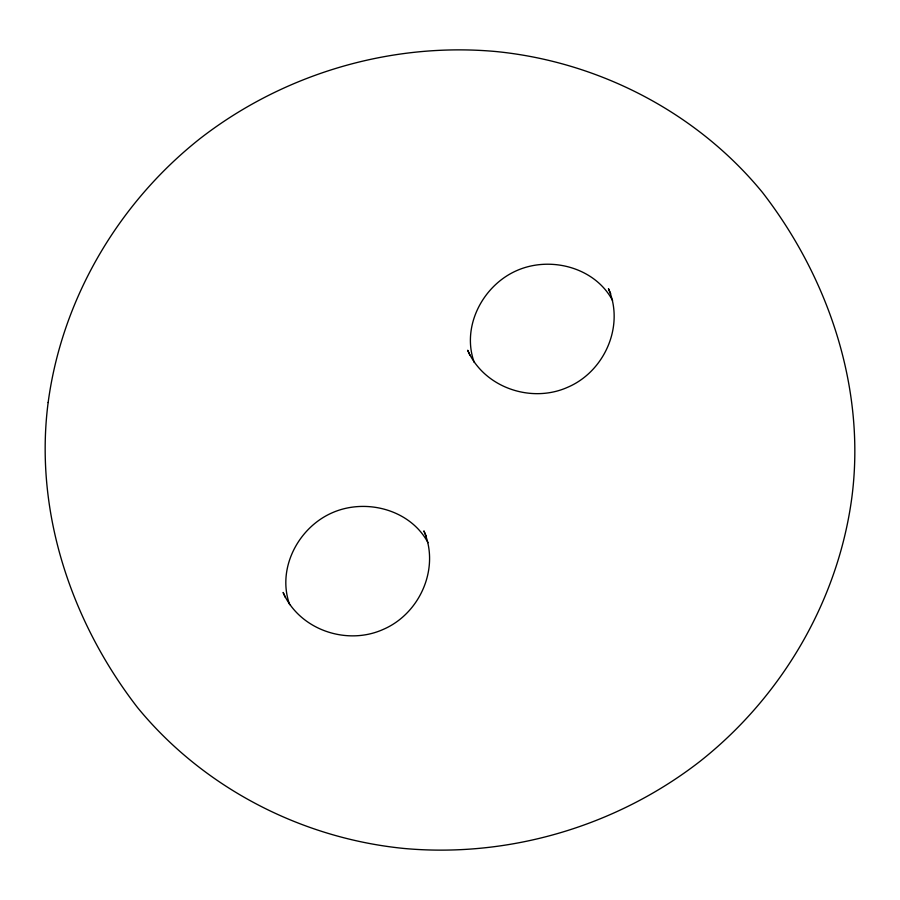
<?xml version="1.0" encoding="UTF-8"?>
<svg xmlns="http://www.w3.org/2000/svg" width="900" height="900" viewBox="0 0 900 900"><rect width="100%" height="100%" fill="white"/><g stroke="black" fill="none" stroke-linecap="round" stroke-linejoin="round"><path stroke-width="1.35" d="M612.574 300.488C594.889 267.311 550.44 255.791 516.915 270.529C482.816 285.322 461.183 326.644 474.255 362.464M427.984 542.678C410.31 509.501 365.861 497.981 332.325 512.73C298.238 527.512 276.604 568.834 289.676 604.654M610.695 293.738L608.445 288.709C624.78 325.946 604.508 371.576 567.675 387.27C531.146 403.661 483.885 387.54 467.707 350.246L469.957 355.275M426.105 535.928L423.866 530.899C440.201 568.136 419.918 613.766 383.085 629.471C346.567 645.863 299.306 629.73 283.118 592.436L285.368 597.465M48.15 402.502C34.009 511.178 71.224 621.877 137.565 707.602C203.231 787.658 301.264 838.294 404.044 848.464C509.175 858.015 616.579 826.133 699.908 761.434C781.717 696.825 838.024 601.054 851.85 497.498C865.991 388.822 828.776 278.123 762.435 192.398C696.769 112.343 598.736 61.706 495.956 51.536C390.825 41.985 283.421 73.867 200.093 138.566C118.282 203.175 61.976 298.946 48.15 402.502"/></g></svg>
